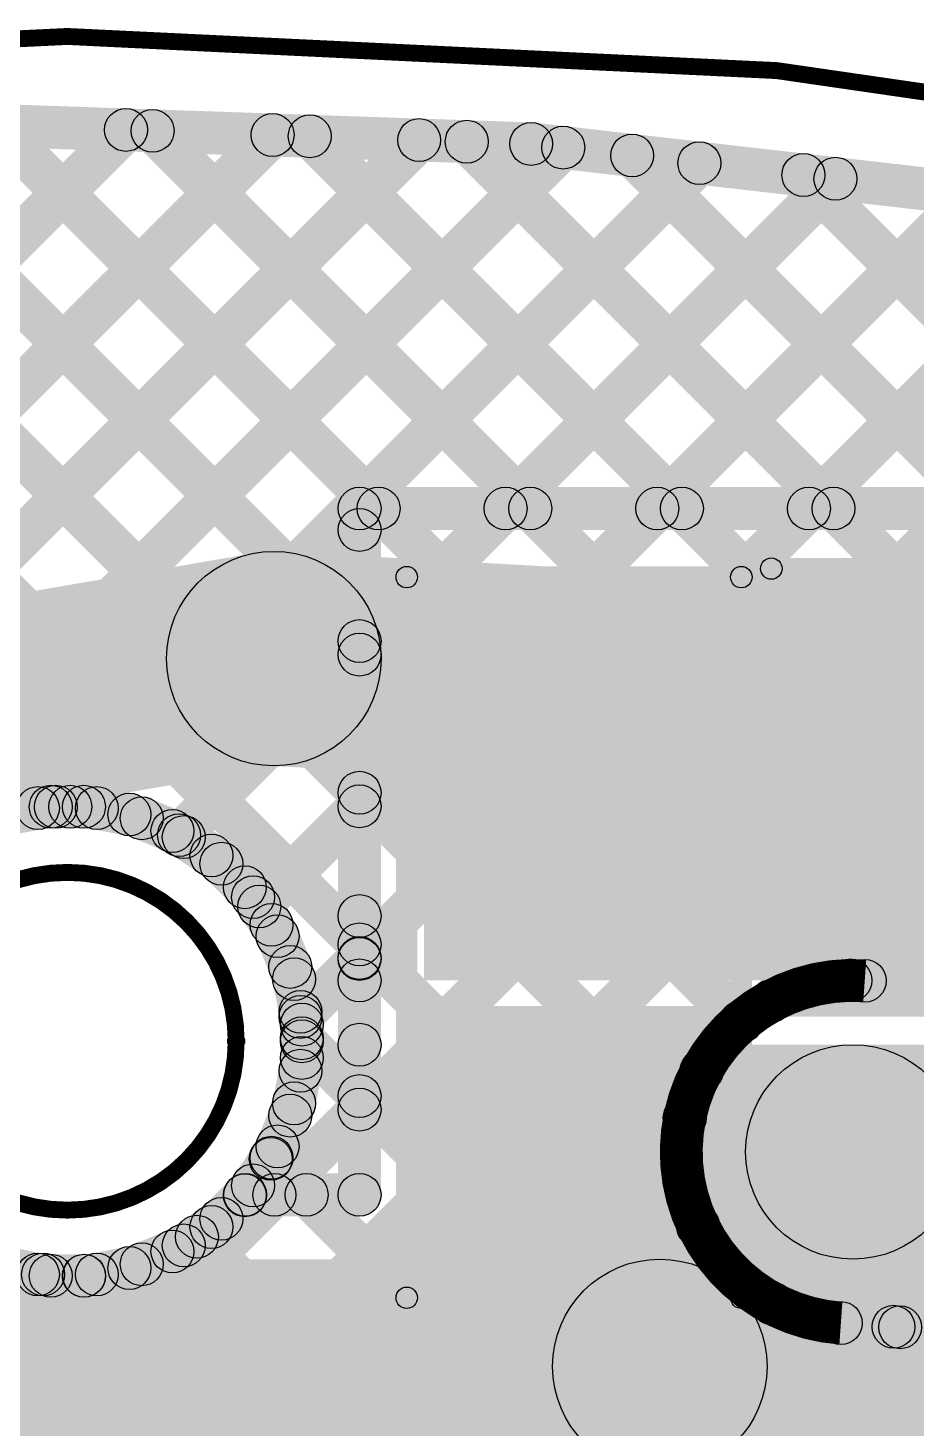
# Model space of a CAD drawing. Header units: millimetres. Extents: x 1.49 to 4.64, y 4.45 to 5.86.
# Drawn here: x 3.0577 to 3.2647, y 5.5306 to 5.857 of the extents above; entities that cross this region are included whole.
import ezdxf

# ---------------------------------------------------------------- set-up
doc = ezdxf.new("R2010")
doc.units = ezdxf.units.MM
doc.header["$MEASUREMENT"] = 0
for name, color, linetype in [('BottomLayer', 5, 'Continuous'), ('Mechanical2', 216, 'Continuous'), ('MultiLayer', 9, 'Continuous'), ('TopLayer', 1, 'Continuous'), ('TopOverlay', 2, 'Continuous'), ('TopPaste', 8, 'Continuous'), ('TopSolder', 216, 'Continuous'), ('ViaHoleLayer', 16, 'Continuous')]:
    doc.layers.add(name, color=color, linetype=linetype)

# ---------------------------------------------------------------- blocks, each defined once
blk = doc.blocks.new('R__1206_3')
at = {"layer": 'TopLayer'}
for points in [[(-0.08, 0.035), (-0.02, 0.035), (-0.02, -0.035), (-0.08, -0.035)], [(0.02, 0.035), (0.08, 0.035), (0.08, -0.035), (0.02, -0.035)]]:
    blk.add_hatch(color=1, dxfattribs=at).paths.add_polyline_path(points)
at = {"layer": 'TopOverlay'}
h = blk.add_hatch(color=2, dxfattribs=at)
edge = h.paths.add_edge_path()
edge.add_arc((-0.084, 0.039), 0.0025, 0, 360)
h = blk.add_hatch(color=2, dxfattribs=at)
edge = h.paths.add_edge_path()
edge.add_arc((-0.084, 0.039), 0.0025, 0, 360)
for points in [[(0.084, 0.0415), (0.084, 0.0365), (-0.084, 0.0365), (-0.084, 0.0415)], [(-0.0815, -0.039), (-0.0865, -0.039), (-0.0865, 0.039), (-0.0815, 0.039)], [(0.0865, -0.039), (0.0815, -0.039), (0.0815, 0.039), (0.0865, 0.039)], [(0.084, -0.0365), (0.084, -0.0415), (-0.084, -0.0415), (-0.084, -0.0365)]]:
    blk.add_hatch(color=2, dxfattribs=at).paths.add_polyline_path(points)
h = blk.add_hatch(color=2, dxfattribs=at)
edge = h.paths.add_edge_path()
edge.add_arc((0.084, 0.039), 0.0025, 0, 360)
h = blk.add_hatch(color=2, dxfattribs=at)
edge = h.paths.add_edge_path()
edge.add_arc((0.084, 0.039), 0.0025, 0, 360)
h = blk.add_hatch(color=2, dxfattribs=at)
edge = h.paths.add_edge_path()
edge.add_arc((-0.084, -0.039), 0.0025, 0, 360)
h = blk.add_hatch(color=2, dxfattribs=at)
edge = h.paths.add_edge_path()
edge.add_arc((-0.084, -0.039), 0.0025, 0, 360)
h = blk.add_hatch(color=2, dxfattribs=at)
edge = h.paths.add_edge_path()
edge.add_arc((0.084, -0.039), 0.0025, 0, 360)
h = blk.add_hatch(color=2, dxfattribs=at)
edge = h.paths.add_edge_path()
edge.add_arc((0.084, -0.039), 0.0025, 0, 360)
at = {"layer": 'TopPaste'}
for points in [[(-0.08, 0.035), (-0.02, 0.035), (-0.02, -0.035), (-0.08, -0.035)], [(0.02, 0.035), (0.08, 0.035), (0.08, -0.035), (0.02, -0.035)]]:
    blk.add_hatch(color=8, dxfattribs=at).paths.add_polyline_path(points)
at = {"layer": 'TopSolder'}
for points in [[(-0.084, 0.039), (-0.016, 0.039), (-0.016, -0.039), (-0.084, -0.039)], [(0.016, 0.039), (0.084, 0.039), (0.084, -0.039), (0.016, -0.039)]]:
    blk.add_hatch(color=216, dxfattribs=at).paths.add_polyline_path(points)
at = {"layer": 'TopOverlay'}
for centre in [(-0.084, 0.039), (-0.084, 0.039), (0.084, 0.039), (0.084, 0.039), (-0.084, -0.039), (-0.084, -0.039), (0.084, -0.039), (0.084, -0.039)]:
    blk.add_circle(centre, 0.0025, dxfattribs=at)
blk = doc.blocks.new('W_____LED_10')
at = {"layer": 'TopLayer'}
for points in [[(-0.06526, 0.04685), (-0.02195, 0.04685), (-0.02195, -0.04685), (-0.06526, -0.04685)], [(-0.00226, 0.04685), (0.08947, 0.04685), (0.08947, -0.04685), (-0.00226, -0.04685)]]:
    blk.add_hatch(color=1, dxfattribs=at).paths.add_polyline_path(points)
at = {"layer": 'TopOverlay'}
h = blk.add_hatch(color=2, dxfattribs=at)
edge = h.paths.add_edge_path()
edge.add_arc((-0.069, 0.051), 0.0025, 0, 360)
h = blk.add_hatch(color=2, dxfattribs=at)
edge = h.paths.add_edge_path()
edge.add_arc((-0.069, 0.051), 0.0025, 0, 360)
for points in [[(-0.069, 0.0485), (-0.069, 0.0535), (0.094, 0.0535), (0.094, 0.0485)], [(0.134, 0.05301), (0.091, 0.05301), (0.091, -0.05299), (0.134, -0.05299)], [(-0.0665, -0.051), (-0.0715, -0.051), (-0.0715, 0.051), (-0.0665, 0.051)], [(-0.069, -0.0535), (-0.069, -0.0485), (0.094, -0.0485), (0.094, -0.0535)]]:
    blk.add_hatch(color=2, dxfattribs=at).paths.add_polyline_path(points)
h = blk.add_hatch(color=2, dxfattribs=at)
edge = h.paths.add_edge_path()
edge.add_arc((0.094, 0.051), 0.0025, 0, 360)
h = blk.add_hatch(color=2, dxfattribs=at)
edge = h.paths.add_edge_path()
edge.add_arc((-0.069, -0.051), 0.0025, 0, 360)
h = blk.add_hatch(color=2, dxfattribs=at)
edge = h.paths.add_edge_path()
edge.add_arc((-0.069, -0.051), 0.0025, 0, 360)
h = blk.add_hatch(color=2, dxfattribs=at)
edge = h.paths.add_edge_path()
edge.add_arc((0.094, -0.051), 0.0025, 0, 360)
at = {"layer": 'TopPaste'}
for points in [[(-0.06526, 0.04685), (-0.02195, 0.04685), (-0.02195, -0.04685), (-0.06526, -0.04685)], [(-0.00226, 0.04685), (0.08947, 0.04685), (0.08947, -0.04685), (-0.00226, -0.04685)]]:
    blk.add_hatch(color=8, dxfattribs=at).paths.add_polyline_path(points)
at = {"layer": 'TopSolder'}
for points in [[(-0.06926, 0.05085), (-0.01795, 0.05085), (-0.01795, -0.05085), (-0.06926, -0.05085)], [(-0.00626, 0.05085), (0.09347, 0.05085), (0.09347, -0.05085), (-0.00626, -0.05085)]]:
    blk.add_hatch(color=216, dxfattribs=at).paths.add_polyline_path(points)
at = {"layer": 'TopOverlay'}
for centre in [(-0.069, 0.051), (-0.069, 0.051), (0.094, 0.051), (-0.069, -0.051), (-0.069, -0.051), (0.094, -0.051)]:
    blk.add_circle(centre, 0.0025, dxfattribs=at)

msp = doc.modelspace()

# ---------------------------------------------------------------- hatches: boundary and pattern name
at = {"layer": 'BottomLayer'}
for points in [[(3.02983, 5.83), (3.03017, 5.84), (3.17517, 5.835), (3.17483, 5.825)], [(2.95504, 5.70068), (2.94797, 5.70775), (3.077, 5.83679), (3.08408, 5.82972)], [(3.01161, 5.8304), (3.01868, 5.83747), (3.22737, 5.62879), (3.2203, 5.62172)], [(3.0466, 5.83077), (3.05367, 5.83784), (3.25298, 5.63853), (3.24591, 5.63146)], [(3.08322, 5.82951), (3.09029, 5.83658), (3.29084, 5.63603), (3.28377, 5.62896)], [(2.94648, 5.62141), (2.93941, 5.62848), (3.14536, 5.83444), (3.15243, 5.82736)], [(2.94561, 5.82569), (2.95269, 5.83276), (3.27739, 5.50805), (3.27032, 5.50098)], [(2.97006, 5.68035), (2.96299, 5.68742), (3.11118, 5.83561), (3.11825, 5.82854)], [(2.9733, 5.61288), (2.96623, 5.61995), (3.17896, 5.83268), (3.18603, 5.82561)], [(2.97861, 5.82805), (2.98568, 5.83512), (3.21433, 5.60647), (3.20726, 5.5994)], [(3.11984, 5.82824), (3.12691, 5.83532), (3.32884, 5.63338), (3.32177, 5.62631)], [(3.15645, 5.82698), (3.16352, 5.83405), (3.36685, 5.63073), (3.35978, 5.62366)], [(3.17443, 5.82503), (3.17557, 5.83497), (3.35057, 5.81497), (3.34943, 5.80503)], [(2.91262, 5.82333), (2.91969, 5.8304), (3.07109, 5.679), (3.06402, 5.67193)], [(3.19502, 5.82377), (3.20209, 5.83084), (3.40486, 5.62808), (3.39779, 5.621)], [(3.06771, 5.67193), (3.06063, 5.679), (3.21069, 5.82905), (3.21776, 5.82198)], [(3.23494, 5.81921), (3.24201, 5.82628), (3.44286, 5.62542), (3.43579, 5.61835)], [(3.09645, 5.66532), (3.08938, 5.67239), (3.24242, 5.82543), (3.24949, 5.81836)], [(3.11516, 5.64867), (3.10809, 5.65574), (3.27414, 5.8218), (3.28122, 5.81473)], [(3.12477, 5.62293), (3.1177, 5.63), (3.30587, 5.81817), (3.31294, 5.8111)], [(3.05757, 5.52037), (3.0505, 5.52744), (3.3376, 5.81455), (3.34467, 5.80748)], [(3.09139, 5.51883), (3.08432, 5.52591), (3.36751, 5.8091), (3.37459, 5.80203)], [(3.23461, 5.62671), (3.22754, 5.63378), (3.39672, 5.80296), (3.40379, 5.79588)], [(2.94422, 5.65536), (2.93578, 5.70464), (3.11078, 5.73464), (3.11922, 5.68536)], [(3.11361, 5.68504), (3.11639, 5.73496), (3.47639, 5.71496), (3.47361, 5.66504)], [(3.05337, 5.66876), (3.05142, 5.67856), (3.05903, 5.68008), (3.06098, 5.67027)], [(3.06299, 5.67047), (3.06299, 5.68047), (3.07074, 5.68047), (3.07074, 5.67047)], [(3.07275, 5.67027), (3.0747, 5.68008), (3.08231, 5.67856), (3.08036, 5.66876)], [(3.08229, 5.66817), (3.08611, 5.67741), (3.09328, 5.67444), (3.08945, 5.6652)], [(3.09123, 5.66425), (3.09679, 5.67256), (3.10324, 5.66826), (3.09768, 5.65994)], [(3.09924, 5.65866), (3.10631, 5.66573), (3.1118, 5.66025), (3.10472, 5.65318)], [(2.94384, 5.65069), (2.95091, 5.65776), (3.08235, 5.52632), (3.07528, 5.51925)], [(3.106, 5.65162), (3.11432, 5.65717), (3.11863, 5.65073), (3.11031, 5.64517)], [(3.11126, 5.64339), (3.1205, 5.64722), (3.12347, 5.64005), (3.11423, 5.63623)], [(3.25244, 5.62992), (3.25313, 5.63989), (3.46811, 5.62489), (3.46741, 5.61492)], [(3.11482, 5.63429), (3.12463, 5.63624), (3.12614, 5.62864), (3.11633, 5.62669)], [(3.12653, 5.6208), (3.11653, 5.6208), (3.11653, 5.62468), (3.12653, 5.62468)], [(3.11799, 5.61796), (3.12506, 5.62503), (3.23699, 5.5131), (3.22992, 5.50603)], [(3.12653, 5.61692), (3.11653, 5.61692), (3.11653, 5.6208), (3.12653, 5.6208)], [(3.12521, 5.5173), (3.11813, 5.52437), (3.21122, 5.61746), (3.21829, 5.61039)], [(3.24826, 5.57006), (3.25174, 5.61994), (3.46674, 5.60494), (3.46326, 5.55506)], [(3.12463, 5.60536), (3.11482, 5.60731), (3.11633, 5.61492), (3.12614, 5.61296)], [(3.1205, 5.59439), (3.11126, 5.59821), (3.11423, 5.60538), (3.12347, 5.60155)], [(3.11432, 5.58443), (3.106, 5.58999), (3.11031, 5.59643), (3.11863, 5.59088)], [(3.11075, 5.58984), (3.11782, 5.59691), (3.19716, 5.51758), (3.19009, 5.51051)], [(3.10631, 5.57587), (3.09924, 5.58294), (3.10472, 5.58843), (3.1118, 5.58135)], [(3.09679, 5.56904), (3.09123, 5.57735), (3.09768, 5.58166), (3.10324, 5.57335)], [(3.15811, 5.51485), (3.15104, 5.52192), (3.21039, 5.58126), (3.21746, 5.57419)], [(3.09353, 5.5717), (3.1006, 5.57878), (3.15738, 5.522), (3.15031, 5.51493)], [(3.08611, 5.5642), (3.08229, 5.57343), (3.08945, 5.5764), (3.09328, 5.56716)], [(3.05142, 5.56304), (3.05337, 5.57285), (3.06098, 5.57134), (3.05903, 5.56153)], [(3.0747, 5.56153), (3.07275, 5.57134), (3.08036, 5.57285), (3.08231, 5.56304)], [(3.02203, 5.52019), (3.01496, 5.52726), (3.05767, 5.56997), (3.06474, 5.5629)], [(3.06299, 5.56114), (3.06299, 5.57114), (3.07074, 5.57114), (3.07074, 5.56114)], [(3.06727, 5.56261), (3.07434, 5.56969), (3.11939, 5.52463), (3.11232, 5.51756)], [(3.18993, 5.51131), (3.18286, 5.51838), (3.22769, 5.56321), (3.23476, 5.55614)], [(3.24687, 5.55011), (3.24756, 5.56008), (3.45297, 5.54575), (3.45227, 5.53578)], [(3.22175, 5.50777), (3.21468, 5.51485), (3.2575, 5.55767), (3.26457, 5.5506)], [(3.25595, 5.55071), (3.26303, 5.55778), (3.31809, 5.50271), (3.31102, 5.49564)]]:
    msp.add_hatch(color=5, dxfattribs=at).paths.add_polyline_path(points)
h = msp.add_hatch(color=5, dxfattribs=at)
edge = h.paths.add_edge_path()
edge.add_arc((3.08054, 5.83326), 0.005, 0, 360)
h = msp.add_hatch(color=5, dxfattribs=at)
edge = h.paths.add_edge_path()
edge.add_arc((3.08675, 5.83304), 0.005, 0, 360)
h = msp.add_hatch(color=5, dxfattribs=at)
edge = h.paths.add_edge_path()
edge.add_arc((3.11472, 5.83208), 0.005, 0, 360)
h = msp.add_hatch(color=5, dxfattribs=at)
edge = h.paths.add_edge_path()
edge.add_arc((3.12337, 5.83178), 0.005, 0, 360)
h = msp.add_hatch(color=5, dxfattribs=at)
edge = h.paths.add_edge_path()
edge.add_arc((3.14889, 5.8309), 0.005, 0, 360)
h = msp.add_hatch(color=5, dxfattribs=at)
edge = h.paths.add_edge_path()
edge.add_arc((3.15999, 5.83052), 0.005, 0, 360)
h = msp.add_hatch(color=5, dxfattribs=at)
edge = h.paths.add_edge_path()
edge.add_arc((3.175, 5.83), 0.005, 0, 360)
h = msp.add_hatch(color=5, dxfattribs=at)
edge = h.paths.add_edge_path()
edge.add_arc((3.175, 5.83), 0.005, 0, 360)
h = msp.add_hatch(color=5, dxfattribs=at)
edge = h.paths.add_edge_path()
edge.add_arc((3.18249, 5.82914), 0.005, 0, 360)
h = msp.add_hatch(color=5, dxfattribs=at)
edge = h.paths.add_edge_path()
edge.add_arc((3.19855, 5.82731), 0.005, 0, 360)
h = msp.add_hatch(color=5, dxfattribs=at)
edge = h.paths.add_edge_path()
edge.add_arc((3.21422, 5.82552), 0.005, 0, 360)
h = msp.add_hatch(color=5, dxfattribs=at)
edge = h.paths.add_edge_path()
edge.add_arc((3.23847, 5.82275), 0.005, 0, 360)
h = msp.add_hatch(color=5, dxfattribs=at)
edge = h.paths.add_edge_path()
edge.add_arc((3.24595, 5.82189), 0.005, 0, 360)
h = msp.add_hatch(color=5, dxfattribs=at)
edge = h.paths.add_edge_path()
edge.add_arc((3.115, 5.71), 0.025, 0, 360)
h = msp.add_hatch(color=5, dxfattribs=at)
edge = h.paths.add_edge_path()
edge.add_arc((3.115, 5.71), 0.025, 0, 360)
h = msp.add_hatch(color=5, dxfattribs=at)
edge = h.paths.add_edge_path()
edge.add_arc((3.06, 5.67517), 0.005, 0, 360)
h = msp.add_hatch(color=5, dxfattribs=at)
edge = h.paths.add_edge_path()
edge.add_arc((3.06299, 5.67547), 0.005, 0, 360)
h = msp.add_hatch(color=5, dxfattribs=at)
edge = h.paths.add_edge_path()
edge.add_arc((3.06417, 5.67547), 0.005, 0, 360)
h = msp.add_hatch(color=5, dxfattribs=at)
edge = h.paths.add_edge_path()
edge.add_arc((3.06755, 5.67547), 0.005, 0, 360)
h = msp.add_hatch(color=5, dxfattribs=at)
edge = h.paths.add_edge_path()
edge.add_arc((3.07074, 5.67547), 0.005, 0, 360)
h = msp.add_hatch(color=5, dxfattribs=at)
edge = h.paths.add_edge_path()
edge.add_arc((3.07373, 5.67517), 0.005, 0, 360)
h = msp.add_hatch(color=5, dxfattribs=at)
edge = h.paths.add_edge_path()
edge.add_arc((3.08133, 5.67366), 0.005, 0, 360)
h = msp.add_hatch(color=5, dxfattribs=at)
edge = h.paths.add_edge_path()
edge.add_arc((3.0842, 5.67279), 0.005, 0, 360)
h = msp.add_hatch(color=5, dxfattribs=at)
edge = h.paths.add_edge_path()
edge.add_arc((3.09137, 5.66982), 0.005, 0, 360)
h = msp.add_hatch(color=5, dxfattribs=at)
edge = h.paths.add_edge_path()
edge.add_arc((3.09292, 5.66886), 0.005, 0, 360)
h = msp.add_hatch(color=5, dxfattribs=at)
edge = h.paths.add_edge_path()
edge.add_arc((3.09401, 5.66841), 0.005, 0, 360)
h = msp.add_hatch(color=5, dxfattribs=at)
edge = h.paths.add_edge_path()
edge.add_arc((3.10046, 5.6641), 0.005, 0, 360)
h = msp.add_hatch(color=5, dxfattribs=at)
edge = h.paths.add_edge_path()
edge.add_arc((3.10278, 5.6622), 0.005, 0, 360)
h = msp.add_hatch(color=5, dxfattribs=at)
edge = h.paths.add_edge_path()
edge.add_arc((3.10826, 5.65671), 0.005, 0, 360)
h = msp.add_hatch(color=5, dxfattribs=at)
edge = h.paths.add_edge_path()
edge.add_arc((3.11016, 5.6544), 0.005, 0, 360)
h = msp.add_hatch(color=5, dxfattribs=at)
edge = h.paths.add_edge_path()
edge.add_arc((3.11162, 5.65221), 0.005, 0, 360)
h = msp.add_hatch(color=5, dxfattribs=at)
edge = h.paths.add_edge_path()
edge.add_arc((3.11447, 5.64795), 0.005, 0, 360)
h = msp.add_hatch(color=5, dxfattribs=at)
edge = h.paths.add_edge_path()
edge.add_arc((3.11588, 5.6453), 0.005, 0, 360)
h = msp.add_hatch(color=5, dxfattribs=at)
edge = h.paths.add_edge_path()
edge.add_arc((3.11885, 5.63814), 0.005, 0, 360)
h = msp.add_hatch(color=5, dxfattribs=at)
edge = h.paths.add_edge_path()
edge.add_arc((3.11972, 5.63527), 0.005, 0, 360)
h = msp.add_hatch(color=5, dxfattribs=at)
edge = h.paths.add_edge_path()
edge.add_arc((3.24945, 5.635), 0.005, 0, 360)
h = msp.add_hatch(color=5, dxfattribs=at)
edge = h.paths.add_edge_path()
edge.add_arc((3.25278, 5.6349), 0.005, 0, 360)
h = msp.add_hatch(color=5, dxfattribs=at)
edge = h.paths.add_edge_path()
edge.add_arc((3.25278, 5.6349), 0.005, 0, 360)
h = msp.add_hatch(color=5, dxfattribs=at)
edge = h.paths.add_edge_path()
edge.add_arc((3.23108, 5.63024), 0.005, 0, 360)
h = msp.add_hatch(color=5, dxfattribs=at)
edge = h.paths.add_edge_path()
edge.add_arc((3.12123, 5.62766), 0.005, 0, 360)
h = msp.add_hatch(color=5, dxfattribs=at)
edge = h.paths.add_edge_path()
edge.add_arc((3.12123, 5.62646), 0.005, 0, 360)
h = msp.add_hatch(color=5, dxfattribs=at)
edge = h.paths.add_edge_path()
edge.add_arc((3.22383, 5.62525), 0.005, 0, 360)
h = msp.add_hatch(color=5, dxfattribs=at)
edge = h.paths.add_edge_path()
edge.add_arc((3.12153, 5.62468), 0.005, 0, 360)
h = msp.add_hatch(color=5, dxfattribs=at)
edge = h.paths.add_edge_path()
edge.add_arc((3.12153, 5.62149), 0.005, 0, 360)
h = msp.add_hatch(color=5, dxfattribs=at)
edge = h.paths.add_edge_path()
edge.add_arc((3.12153, 5.6208), 0.005, 0, 360)
h = msp.add_hatch(color=5, dxfattribs=at)
edge = h.paths.add_edge_path()
edge.add_arc((3.12153, 5.6208), 0.005, 0, 360)
h = msp.add_hatch(color=5, dxfattribs=at)
edge = h.paths.add_edge_path()
edge.add_arc((3.12153, 5.61692), 0.005, 0, 360)
h = msp.add_hatch(color=5, dxfattribs=at)
edge = h.paths.add_edge_path()
edge.add_arc((3.12123, 5.61394), 0.005, 0, 360)
h = msp.add_hatch(color=5, dxfattribs=at)
edge = h.paths.add_edge_path()
edge.add_arc((3.21476, 5.61392), 0.005, 0, 360)
h = msp.add_hatch(color=5, dxfattribs=at)
edge = h.paths.add_edge_path()
edge.add_arc((3.25, 5.595), 0.025, 0, 360)
h = msp.add_hatch(color=5, dxfattribs=at)
edge = h.paths.add_edge_path()
edge.add_arc((3.11972, 5.60633), 0.005, 0, 360)
h = msp.add_hatch(color=5, dxfattribs=at)
edge = h.paths.add_edge_path()
edge.add_arc((3.11885, 5.60347), 0.005, 0, 360)
h = msp.add_hatch(color=5, dxfattribs=at)
edge = h.paths.add_edge_path()
edge.add_arc((3.2108, 5.60294), 0.005, 0, 360)
h = msp.add_hatch(color=5, dxfattribs=at)
edge = h.paths.add_edge_path()
edge.add_arc((3.25, 5.595), 0.01181, 0, 360)
h = msp.add_hatch(color=5, dxfattribs=at)
edge = h.paths.add_edge_path()
edge.add_arc((3.11588, 5.5963), 0.005, 0, 360)
h = msp.add_hatch(color=5, dxfattribs=at)
edge = h.paths.add_edge_path()
edge.add_arc((3.11429, 5.59338), 0.005, 0, 360)
h = msp.add_hatch(color=5, dxfattribs=at)
edge = h.paths.add_edge_path()
edge.add_arc((3.11447, 5.59366), 0.005, 0, 360)
h = msp.add_hatch(color=5, dxfattribs=at)
edge = h.paths.add_edge_path()
edge.add_arc((3.11016, 5.58721), 0.005, 0, 360)
h = msp.add_hatch(color=5, dxfattribs=at)
edge = h.paths.add_edge_path()
edge.add_arc((3.10826, 5.58489), 0.005, 0, 360)
h = msp.add_hatch(color=5, dxfattribs=at)
edge = h.paths.add_edge_path()
edge.add_arc((3.10278, 5.57941), 0.005, 0, 360)
h = msp.add_hatch(color=5, dxfattribs=at)
edge = h.paths.add_edge_path()
edge.add_arc((3.10046, 5.5775), 0.005, 0, 360)
h = msp.add_hatch(color=5, dxfattribs=at)
edge = h.paths.add_edge_path()
edge.add_arc((3.21392, 5.57773), 0.005, 0, 360)
h = msp.add_hatch(color=5, dxfattribs=at)
edge = h.paths.add_edge_path()
edge.add_arc((3.09401, 5.5732), 0.005, 0, 360)
h = msp.add_hatch(color=5, dxfattribs=at)
edge = h.paths.add_edge_path()
edge.add_arc((3.09707, 5.57524), 0.005, 0, 360)
h = msp.add_hatch(color=5, dxfattribs=at)
edge = h.paths.add_edge_path()
edge.add_arc((3.09137, 5.57178), 0.005, 0, 360)
h = msp.add_hatch(color=5, dxfattribs=at)
edge = h.paths.add_edge_path()
edge.add_arc((3.06, 5.56643), 0.005, 0, 360)
h = msp.add_hatch(color=5, dxfattribs=at)
edge = h.paths.add_edge_path()
edge.add_arc((3.0612, 5.56643), 0.005, 0, 360)
h = msp.add_hatch(color=5, dxfattribs=at)
edge = h.paths.add_edge_path()
edge.add_arc((3.07373, 5.56643), 0.005, 0, 360)
h = msp.add_hatch(color=5, dxfattribs=at)
edge = h.paths.add_edge_path()
edge.add_arc((3.08133, 5.56794), 0.005, 0, 360)
h = msp.add_hatch(color=5, dxfattribs=at)
edge = h.paths.add_edge_path()
edge.add_arc((3.0842, 5.56881), 0.005, 0, 360)
h = msp.add_hatch(color=5, dxfattribs=at)
edge = h.paths.add_edge_path()
edge.add_arc((3.06299, 5.56614), 0.005, 0, 360)
h = msp.add_hatch(color=5, dxfattribs=at)
edge = h.paths.add_edge_path()
edge.add_arc((3.07074, 5.56614), 0.005, 0, 360)
h = msp.add_hatch(color=5, dxfattribs=at)
edge = h.paths.add_edge_path()
edge.add_arc((3.0708, 5.56615), 0.005, 0, 360)
h = msp.add_hatch(color=5, dxfattribs=at)
edge = h.paths.add_edge_path()
edge.add_arc((3.23123, 5.55968), 0.005, 0, 360)
h = msp.add_hatch(color=5, dxfattribs=at)
edge = h.paths.add_edge_path()
edge.add_arc((3.24722, 5.5551), 0.005, 0, 360)
h = msp.add_hatch(color=5, dxfattribs=at)
edge = h.paths.add_edge_path()
edge.add_arc((3.24722, 5.5551), 0.005, 0, 360)
h = msp.add_hatch(color=5, dxfattribs=at)
edge = h.paths.add_edge_path()
edge.add_arc((3.25949, 5.55424), 0.005, 0, 360)
h = msp.add_hatch(color=5, dxfattribs=at)
edge = h.paths.add_edge_path()
edge.add_arc((3.26104, 5.55413), 0.005, 0, 360)
at = {"layer": 'Mechanical2'}
h = msp.add_hatch(color=216, dxfattribs=at)
edge = h.paths.add_edge_path()
edge.add_arc((3.10623, 5.6208), 0.00197, 0, 360)
at = {"layer": 'TopLayer'}
for points in [[(3.02983, 5.83), (3.03017, 5.84), (3.17517, 5.835), (3.17483, 5.825)], [(2.95504, 5.70068), (2.94797, 5.70775), (3.077, 5.83679), (3.08408, 5.82972)], [(3.01161, 5.8304), (3.01868, 5.83747), (3.13854, 5.71762), (3.13146, 5.71055)], [(3.0466, 5.83077), (3.05367, 5.83784), (3.14298, 5.74854), (3.13591, 5.74146)], [(3.08322, 5.82951), (3.09029, 5.83658), (3.17833, 5.74854), (3.17126, 5.74146)], [(2.94648, 5.62141), (2.93941, 5.62848), (3.14536, 5.83444), (3.15243, 5.82736)], [(2.94561, 5.82569), (2.95269, 5.83276), (3.13854, 5.64691), (3.13146, 5.63984)], [(2.97006, 5.68035), (2.96299, 5.68742), (3.11118, 5.83561), (3.11825, 5.82854)], [(2.9733, 5.61288), (2.96623, 5.61995), (3.17896, 5.83268), (3.18603, 5.82561)], [(2.97861, 5.82805), (2.98568, 5.83512), (3.13854, 5.68227), (3.13146, 5.67519)], [(3.11984, 5.82824), (3.12691, 5.83532), (3.21369, 5.74854), (3.20662, 5.74146)], [(3.15645, 5.82698), (3.16352, 5.83405), (3.24904, 5.74854), (3.24197, 5.74146)], [(3.17443, 5.82503), (3.17557, 5.83497), (3.35057, 5.81497), (3.34943, 5.80503)], [(2.91262, 5.82333), (2.91969, 5.8304), (3.07109, 5.679), (3.06402, 5.67193)], [(3.19502, 5.82377), (3.20209, 5.83084), (3.2844, 5.74854), (3.27733, 5.74146)], [(3.06771, 5.67193), (3.06063, 5.679), (3.21069, 5.82905), (3.21776, 5.82198)], [(3.23494, 5.81921), (3.24201, 5.82628), (3.31975, 5.74854), (3.31268, 5.74146)], [(3.1726, 5.74146), (3.16552, 5.74854), (3.24242, 5.82543), (3.24949, 5.81836)], [(3.20795, 5.74146), (3.20088, 5.74854), (3.27414, 5.8218), (3.28122, 5.81473)], [(3.24331, 5.74146), (3.23623, 5.74854), (3.30587, 5.81817), (3.31294, 5.8111)], [(3.135, 5.74), (3.135, 5.75), (3.28, 5.75), (3.28, 5.74)], [(3.14, 5.74), (3.13, 5.74), (3.13, 5.745), (3.14, 5.745)], [(3.14, 5.65), (3.13, 5.65), (3.13, 5.74), (3.14, 5.74)], [(3.14, 5.65), (3.13, 5.65), (3.13, 5.74), (3.14, 5.74)], [(3.15, 5.635), (3.28, 5.635), (3.28, 5.73), (3.15, 5.73)], [(3.09645, 5.66532), (3.08938, 5.67239), (3.13146, 5.71448), (3.13854, 5.7074)], [(3.05337, 5.66876), (3.05142, 5.67856), (3.05903, 5.68008), (3.06098, 5.67027)], [(3.06299, 5.67047), (3.06299, 5.68047), (3.07074, 5.68047), (3.07074, 5.67047)], [(3.07275, 5.67027), (3.0747, 5.68008), (3.08231, 5.67856), (3.08036, 5.66876)], [(3.11516, 5.64867), (3.10809, 5.65574), (3.13146, 5.67912), (3.13854, 5.67205)], [(3.08229, 5.66817), (3.08611, 5.67741), (3.09328, 5.67444), (3.08945, 5.6652)], [(3.09123, 5.66425), (3.09679, 5.67256), (3.10324, 5.66826), (3.09768, 5.65994)], [(3.09924, 5.65866), (3.10631, 5.66573), (3.1118, 5.66025), (3.10472, 5.65318)], [(3.106, 5.65162), (3.11432, 5.65717), (3.11863, 5.65073), (3.11031, 5.64517)], [(3.14, 5.64), (3.13, 5.64), (3.13, 5.65), (3.14, 5.65)], [(3.11126, 5.64339), (3.1205, 5.64722), (3.12347, 5.64005), (3.11423, 5.63623)], [(3.12477, 5.62293), (3.1177, 5.63), (3.13146, 5.64377), (3.13854, 5.63669)], [(3.14, 5.635), (3.13, 5.635), (3.13, 5.64), (3.14, 5.64)], [(3.14, 5.635), (3.13, 5.635), (3.13, 5.64), (3.14, 5.64)], [(3.11482, 5.63429), (3.12463, 5.63624), (3.12614, 5.62864), (3.11633, 5.62669)], [(3.14, 5.62), (3.13, 5.62), (3.13, 5.635), (3.14, 5.635)], [(3.14, 5.62), (3.13, 5.62), (3.13, 5.635), (3.14, 5.635)], [(3.14, 5.62), (3.13, 5.62), (3.13, 5.635), (3.14, 5.635)], [(3.12653, 5.6208), (3.11653, 5.6208), (3.11653, 5.62468), (3.12653, 5.62468)], [(3.11799, 5.61796), (3.12506, 5.62503), (3.13854, 5.61156), (3.13146, 5.60448)], [(3.12653, 5.61692), (3.11653, 5.61692), (3.11653, 5.6208), (3.12653, 5.6208)], [(3.14, 5.585), (3.13, 5.585), (3.13, 5.62), (3.14, 5.62)], [(3.14, 5.585), (3.13, 5.585), (3.13, 5.62), (3.14, 5.62)], [(3.15, 5.52), (3.275, 5.52), (3.275, 5.62), (3.15, 5.62)], [(3.12463, 5.60536), (3.11482, 5.60731), (3.11633, 5.61492), (3.12614, 5.61296)], [(3.11866, 5.58146), (3.11159, 5.58854), (3.13146, 5.60841), (3.13854, 5.60134)], [(3.1205, 5.59439), (3.11126, 5.59821), (3.11423, 5.60538), (3.12347, 5.60155)], [(3.11432, 5.58443), (3.106, 5.58999), (3.11031, 5.59643), (3.11863, 5.59088)], [(3.11075, 5.58984), (3.11782, 5.59691), (3.1262, 5.58854), (3.11913, 5.58146)], [(3.10833, 5.58), (3.10833, 5.59), (3.135, 5.59), (3.135, 5.58)], [(2.985, 5.52), (2.985, 5.57), (3.205, 5.57), (3.205, 5.52)]]:
    msp.add_hatch(color=1, dxfattribs=at).paths.add_polyline_path(points)
h = msp.add_hatch(color=1, dxfattribs=at)
edge = h.paths.add_edge_path()
edge.add_arc((3.08054, 5.83326), 0.005, 0, 360)
h = msp.add_hatch(color=1, dxfattribs=at)
edge = h.paths.add_edge_path()
edge.add_arc((3.08675, 5.83304), 0.005, 0, 360)
h = msp.add_hatch(color=1, dxfattribs=at)
edge = h.paths.add_edge_path()
edge.add_arc((3.11472, 5.83208), 0.005, 0, 360)
h = msp.add_hatch(color=1, dxfattribs=at)
edge = h.paths.add_edge_path()
edge.add_arc((3.12337, 5.83178), 0.005, 0, 360)
h = msp.add_hatch(color=1, dxfattribs=at)
edge = h.paths.add_edge_path()
edge.add_arc((3.14889, 5.8309), 0.005, 0, 360)
h = msp.add_hatch(color=1, dxfattribs=at)
edge = h.paths.add_edge_path()
edge.add_arc((3.15999, 5.83052), 0.005, 0, 360)
h = msp.add_hatch(color=1, dxfattribs=at)
edge = h.paths.add_edge_path()
edge.add_arc((3.175, 5.83), 0.005, 0, 360)
h = msp.add_hatch(color=1, dxfattribs=at)
edge = h.paths.add_edge_path()
edge.add_arc((3.175, 5.83), 0.005, 0, 360)
h = msp.add_hatch(color=1, dxfattribs=at)
edge = h.paths.add_edge_path()
edge.add_arc((3.18249, 5.82914), 0.005, 0, 360)
h = msp.add_hatch(color=1, dxfattribs=at)
edge = h.paths.add_edge_path()
edge.add_arc((3.19855, 5.82731), 0.005, 0, 360)
h = msp.add_hatch(color=1, dxfattribs=at)
edge = h.paths.add_edge_path()
edge.add_arc((3.21422, 5.82552), 0.005, 0, 360)
h = msp.add_hatch(color=1, dxfattribs=at)
edge = h.paths.add_edge_path()
edge.add_arc((3.23847, 5.82275), 0.005, 0, 360)
h = msp.add_hatch(color=1, dxfattribs=at)
edge = h.paths.add_edge_path()
edge.add_arc((3.24595, 5.82189), 0.005, 0, 360)
h = msp.add_hatch(color=1, dxfattribs=at)
edge = h.paths.add_edge_path()
edge.add_arc((3.135, 5.745), 0.005, 0, 360)
h = msp.add_hatch(color=1, dxfattribs=at)
edge = h.paths.add_edge_path()
edge.add_arc((3.135, 5.745), 0.005, 0, 360)
h = msp.add_hatch(color=1, dxfattribs=at)
edge = h.paths.add_edge_path()
edge.add_arc((3.13944, 5.745), 0.005, 0, 360)
h = msp.add_hatch(color=1, dxfattribs=at)
edge = h.paths.add_edge_path()
edge.add_arc((3.16906, 5.745), 0.005, 0, 360)
h = msp.add_hatch(color=1, dxfattribs=at)
edge = h.paths.add_edge_path()
edge.add_arc((3.1748, 5.745), 0.005, 0, 360)
h = msp.add_hatch(color=1, dxfattribs=at)
edge = h.paths.add_edge_path()
edge.add_arc((3.20442, 5.745), 0.005, 0, 360)
h = msp.add_hatch(color=1, dxfattribs=at)
edge = h.paths.add_edge_path()
edge.add_arc((3.21015, 5.745), 0.005, 0, 360)
h = msp.add_hatch(color=1, dxfattribs=at)
edge = h.paths.add_edge_path()
edge.add_arc((3.23977, 5.745), 0.005, 0, 360)
h = msp.add_hatch(color=1, dxfattribs=at)
edge = h.paths.add_edge_path()
edge.add_arc((3.24551, 5.745), 0.005, 0, 360)
h = msp.add_hatch(color=1, dxfattribs=at)
edge = h.paths.add_edge_path()
edge.add_arc((3.135, 5.74), 0.005, 0, 360)
h = msp.add_hatch(color=1, dxfattribs=at)
edge = h.paths.add_edge_path()
edge.add_arc((3.135, 5.74), 0.005, 0, 360)
h = msp.add_hatch(color=1, dxfattribs=at)
edge = h.paths.add_edge_path()
edge.add_arc((3.135, 5.74), 0.005, 0, 360)
h = msp.add_hatch(color=1, dxfattribs=at)
edge = h.paths.add_edge_path()
edge.add_arc((3.135, 5.71409), 0.005, 0, 360)
h = msp.add_hatch(color=1, dxfattribs=at)
edge = h.paths.add_edge_path()
edge.add_arc((3.135, 5.71094), 0.005, 0, 360)
h = msp.add_hatch(color=1, dxfattribs=at)
edge = h.paths.add_edge_path()
edge.add_arc((3.135, 5.67873), 0.005, 0, 360)
h = msp.add_hatch(color=1, dxfattribs=at)
edge = h.paths.add_edge_path()
edge.add_arc((3.06, 5.67517), 0.005, 0, 360)
h = msp.add_hatch(color=1, dxfattribs=at)
edge = h.paths.add_edge_path()
edge.add_arc((3.06299, 5.67547), 0.005, 0, 360)
h = msp.add_hatch(color=1, dxfattribs=at)
edge = h.paths.add_edge_path()
edge.add_arc((3.06417, 5.67547), 0.005, 0, 360)
h = msp.add_hatch(color=1, dxfattribs=at)
edge = h.paths.add_edge_path()
edge.add_arc((3.06755, 5.67547), 0.005, 0, 360)
h = msp.add_hatch(color=1, dxfattribs=at)
edge = h.paths.add_edge_path()
edge.add_arc((3.07074, 5.67547), 0.005, 0, 360)
h = msp.add_hatch(color=1, dxfattribs=at)
edge = h.paths.add_edge_path()
edge.add_arc((3.07373, 5.67517), 0.005, 0, 360)
h = msp.add_hatch(color=1, dxfattribs=at)
edge = h.paths.add_edge_path()
edge.add_arc((3.135, 5.67558), 0.005, 0, 360)
h = msp.add_hatch(color=1, dxfattribs=at)
edge = h.paths.add_edge_path()
edge.add_arc((3.08133, 5.67366), 0.005, 0, 360)
h = msp.add_hatch(color=1, dxfattribs=at)
edge = h.paths.add_edge_path()
edge.add_arc((3.0842, 5.67279), 0.005, 0, 360)
h = msp.add_hatch(color=1, dxfattribs=at)
edge = h.paths.add_edge_path()
edge.add_arc((3.09137, 5.66982), 0.005, 0, 360)
h = msp.add_hatch(color=1, dxfattribs=at)
edge = h.paths.add_edge_path()
edge.add_arc((3.09292, 5.66886), 0.005, 0, 360)
h = msp.add_hatch(color=1, dxfattribs=at)
edge = h.paths.add_edge_path()
edge.add_arc((3.09401, 5.66841), 0.005, 0, 360)
h = msp.add_hatch(color=1, dxfattribs=at)
edge = h.paths.add_edge_path()
edge.add_arc((3.10046, 5.6641), 0.005, 0, 360)
h = msp.add_hatch(color=1, dxfattribs=at)
edge = h.paths.add_edge_path()
edge.add_arc((3.10278, 5.6622), 0.005, 0, 360)
h = msp.add_hatch(color=1, dxfattribs=at)
edge = h.paths.add_edge_path()
edge.add_arc((3.10826, 5.65671), 0.005, 0, 360)
h = msp.add_hatch(color=1, dxfattribs=at)
edge = h.paths.add_edge_path()
edge.add_arc((3.11016, 5.6544), 0.005, 0, 360)
h = msp.add_hatch(color=1, dxfattribs=at)
edge = h.paths.add_edge_path()
edge.add_arc((3.11162, 5.65221), 0.005, 0, 360)
h = msp.add_hatch(color=1, dxfattribs=at)
edge = h.paths.add_edge_path()
edge.add_arc((3.11447, 5.64795), 0.005, 0, 360)
h = msp.add_hatch(color=1, dxfattribs=at)
edge = h.paths.add_edge_path()
edge.add_arc((3.135, 5.65), 0.005, 0, 360)
h = msp.add_hatch(color=1, dxfattribs=at)
edge = h.paths.add_edge_path()
edge.add_arc((3.135, 5.65), 0.005, 0, 360)
h = msp.add_hatch(color=1, dxfattribs=at)
edge = h.paths.add_edge_path()
edge.add_arc((3.135, 5.65), 0.005, 0, 360)
h = msp.add_hatch(color=1, dxfattribs=at)
edge = h.paths.add_edge_path()
edge.add_arc((3.11588, 5.6453), 0.005, 0, 360)
h = msp.add_hatch(color=1, dxfattribs=at)
edge = h.paths.add_edge_path()
edge.add_arc((3.135, 5.64338), 0.005, 0, 360)
h = msp.add_hatch(color=1, dxfattribs=at)
edge = h.paths.add_edge_path()
edge.add_arc((3.11885, 5.63814), 0.005, 0, 360)
h = msp.add_hatch(color=1, dxfattribs=at)
edge = h.paths.add_edge_path()
edge.add_arc((3.135, 5.64023), 0.005, 0, 360)
h = msp.add_hatch(color=1, dxfattribs=at)
edge = h.paths.add_edge_path()
edge.add_arc((3.135, 5.64), 0.005, 0, 360)
h = msp.add_hatch(color=1, dxfattribs=at)
edge = h.paths.add_edge_path()
edge.add_arc((3.135, 5.64), 0.005, 0, 360)
h = msp.add_hatch(color=1, dxfattribs=at)
edge = h.paths.add_edge_path()
edge.add_arc((3.135, 5.64), 0.005, 0, 360)
h = msp.add_hatch(color=1, dxfattribs=at)
edge = h.paths.add_edge_path()
edge.add_arc((3.11972, 5.63527), 0.005, 0, 360)
h = msp.add_hatch(color=1, dxfattribs=at)
edge = h.paths.add_edge_path()
edge.add_arc((3.135, 5.635), 0.005, 0, 360)
h = msp.add_hatch(color=1, dxfattribs=at)
edge = h.paths.add_edge_path()
edge.add_arc((3.135, 5.635), 0.005, 0, 360)
h = msp.add_hatch(color=1, dxfattribs=at)
edge = h.paths.add_edge_path()
edge.add_arc((3.135, 5.635), 0.005, 0, 360)
h = msp.add_hatch(color=1, dxfattribs=at)
edge = h.paths.add_edge_path()
edge.add_arc((3.135, 5.635), 0.005, 0, 360)
h = msp.add_hatch(color=1, dxfattribs=at)
edge = h.paths.add_edge_path()
edge.add_arc((3.135, 5.635), 0.005, 0, 360)
h = msp.add_hatch(color=1, dxfattribs=at)
edge = h.paths.add_edge_path()
edge.add_arc((3.12123, 5.62766), 0.005, 0, 360)
h = msp.add_hatch(color=1, dxfattribs=at)
edge = h.paths.add_edge_path()
edge.add_arc((3.12123, 5.62646), 0.005, 0, 360)
h = msp.add_hatch(color=1, dxfattribs=at)
edge = h.paths.add_edge_path()
edge.add_arc((3.12153, 5.62468), 0.005, 0, 360)
h = msp.add_hatch(color=1, dxfattribs=at)
edge = h.paths.add_edge_path()
edge.add_arc((3.12153, 5.62149), 0.005, 0, 360)
h = msp.add_hatch(color=1, dxfattribs=at)
edge = h.paths.add_edge_path()
edge.add_arc((3.12153, 5.6208), 0.005, 0, 360)
h = msp.add_hatch(color=1, dxfattribs=at)
edge = h.paths.add_edge_path()
edge.add_arc((3.12153, 5.6208), 0.005, 0, 360)
h = msp.add_hatch(color=1, dxfattribs=at)
edge = h.paths.add_edge_path()
edge.add_arc((3.135, 5.62), 0.005, 0, 360)
h = msp.add_hatch(color=1, dxfattribs=at)
edge = h.paths.add_edge_path()
edge.add_arc((3.135, 5.62), 0.005, 0, 360)
h = msp.add_hatch(color=1, dxfattribs=at)
edge = h.paths.add_edge_path()
edge.add_arc((3.135, 5.62), 0.005, 0, 360)
h = msp.add_hatch(color=1, dxfattribs=at)
edge = h.paths.add_edge_path()
edge.add_arc((3.135, 5.62), 0.005, 0, 360)
h = msp.add_hatch(color=1, dxfattribs=at)
edge = h.paths.add_edge_path()
edge.add_arc((3.135, 5.62), 0.005, 0, 360)
h = msp.add_hatch(color=1, dxfattribs=at)
edge = h.paths.add_edge_path()
edge.add_arc((3.12153, 5.61692), 0.005, 0, 360)
h = msp.add_hatch(color=1, dxfattribs=at)
edge = h.paths.add_edge_path()
edge.add_arc((3.12123, 5.61394), 0.005, 0, 360)
h = msp.add_hatch(color=1, dxfattribs=at)
edge = h.paths.add_edge_path()
edge.add_arc((3.11972, 5.60633), 0.005, 0, 360)
h = msp.add_hatch(color=1, dxfattribs=at)
edge = h.paths.add_edge_path()
edge.add_arc((3.135, 5.60802), 0.005, 0, 360)
h = msp.add_hatch(color=1, dxfattribs=at)
edge = h.paths.add_edge_path()
edge.add_arc((3.11885, 5.60347), 0.005, 0, 360)
h = msp.add_hatch(color=1, dxfattribs=at)
edge = h.paths.add_edge_path()
edge.add_arc((3.135, 5.60487), 0.005, 0, 360)
h = msp.add_hatch(color=1, dxfattribs=at)
edge = h.paths.add_edge_path()
edge.add_arc((3.25, 5.595), 0.01181, 0, 360)
h = msp.add_hatch(color=1, dxfattribs=at)
edge = h.paths.add_edge_path()
edge.add_arc((3.11588, 5.5963), 0.005, 0, 360)
h = msp.add_hatch(color=1, dxfattribs=at)
edge = h.paths.add_edge_path()
edge.add_arc((3.11429, 5.59338), 0.005, 0, 360)
h = msp.add_hatch(color=1, dxfattribs=at)
edge = h.paths.add_edge_path()
edge.add_arc((3.11447, 5.59366), 0.005, 0, 360)
h = msp.add_hatch(color=1, dxfattribs=at)
edge = h.paths.add_edge_path()
edge.add_arc((3.11016, 5.58721), 0.005, 0, 360)
h = msp.add_hatch(color=1, dxfattribs=at)
edge = h.paths.add_edge_path()
edge.add_arc((3.10833, 5.585), 0.005, 0, 360)
h = msp.add_hatch(color=1, dxfattribs=at)
edge = h.paths.add_edge_path()
edge.add_arc((3.11513, 5.585), 0.005, 0, 360)
h = msp.add_hatch(color=1, dxfattribs=at)
edge = h.paths.add_edge_path()
edge.add_arc((3.12266, 5.585), 0.005, 0, 360)
h = msp.add_hatch(color=1, dxfattribs=at)
edge = h.paths.add_edge_path()
edge.add_arc((3.135, 5.585), 0.005, 0, 360)
h = msp.add_hatch(color=1, dxfattribs=at)
edge = h.paths.add_edge_path()
edge.add_arc((3.135, 5.585), 0.005, 0, 360)
h = msp.add_hatch(color=1, dxfattribs=at)
edge = h.paths.add_edge_path()
edge.add_arc((3.135, 5.585), 0.005, 0, 360)
h = msp.add_hatch(color=1, dxfattribs=at)
edge = h.paths.add_edge_path()
edge.add_arc((3.205, 5.545), 0.025, 0, 360)
at = {"layer": 'ViaHoleLayer'}
h = msp.add_hatch(color=16, dxfattribs=at)
edge = h.paths.add_edge_path()
edge.add_arc((3.25, 5.595), 0.00591, 0, 360)

# ---------------------------------------------------------------- linework, layer by layer
at = {"layer": 'BottomLayer', "const_width": 0.01}
msp.add_lwpolyline([(3.24722, 5.5551, -1), (3.25278, 5.6349)], format="xyb", dxfattribs=at)
at = {"layer": 'BottomLayer'}
for centre, radius in [((3.08054, 5.83326), 0.005), ((3.08675, 5.83304), 0.005), ((3.11472, 5.83208), 0.005), ((3.12337, 5.83178), 0.005), ((3.14889, 5.8309), 0.005), ((3.15999, 5.83052), 0.005), ((3.175, 5.83), 0.005), ((3.175, 5.83), 0.005), ((3.18249, 5.82914), 0.005), ((3.19855, 5.82731), 0.005), ((3.21422, 5.82552), 0.005), ((3.23847, 5.82275), 0.005), ((3.24595, 5.82189), 0.005), ((3.115, 5.71), 0.025), ((3.115, 5.71), 0.025), ((3.06, 5.67517), 0.005), ((3.06299, 5.67547), 0.005), ((3.06417, 5.67547), 0.005), ((3.06755, 5.67547), 0.005), ((3.07074, 5.67547), 0.005), ((3.07373, 5.67517), 0.005), ((3.08133, 5.67366), 0.005), ((3.0842, 5.67279), 0.005), ((3.09137, 5.66982), 0.005), ((3.09292, 5.66886), 0.005), ((3.09401, 5.66841), 0.005), ((3.10046, 5.6641), 0.005), ((3.10278, 5.6622), 0.005), ((3.10826, 5.65671), 0.005), ((3.11016, 5.6544), 0.005), ((3.11162, 5.65221), 0.005), ((3.11447, 5.64795), 0.005), ((3.11588, 5.6453), 0.005), ((3.11885, 5.63814), 0.005), ((3.11972, 5.63527), 0.005), ((3.24945, 5.635), 0.005), ((3.25278, 5.6349), 0.005), ((3.25278, 5.6349), 0.005), ((3.23108, 5.63024), 0.005), ((3.12123, 5.62766), 0.005), ((3.12123, 5.62646), 0.005), ((3.22383, 5.62525), 0.005), ((3.12153, 5.62468), 0.005), ((3.12153, 5.62149), 0.005), ((3.12153, 5.6208), 0.005), ((3.12153, 5.6208), 0.005), ((3.12153, 5.61692), 0.005), ((3.12123, 5.61394), 0.005), ((3.21476, 5.61392), 0.005), ((3.25, 5.595), 0.025), ((3.11972, 5.60633), 0.005), ((3.11885, 5.60347), 0.005), ((3.2108, 5.60294), 0.005), ((3.11588, 5.5963), 0.005), ((3.11429, 5.59338), 0.005), ((3.11447, 5.59366), 0.005), ((3.11016, 5.58721), 0.005), ((3.10826, 5.58489), 0.005), ((3.10278, 5.57941), 0.005), ((3.10046, 5.5775), 0.005), ((3.21392, 5.57773), 0.005), ((3.09401, 5.5732), 0.005), ((3.09707, 5.57524), 0.005), ((3.09137, 5.57178), 0.005), ((3.06, 5.56643), 0.005), ((3.0612, 5.56643), 0.005), ((3.07373, 5.56643), 0.005), ((3.08133, 5.56794), 0.005), ((3.0842, 5.56881), 0.005), ((3.06299, 5.56614), 0.005), ((3.07074, 5.56614), 0.005), ((3.0708, 5.56615), 0.005), ((3.23123, 5.55968), 0.005), ((3.24722, 5.5551), 0.005), ((3.24722, 5.5551), 0.005), ((3.25949, 5.55424), 0.005), ((3.26104, 5.55413), 0.005)]:
    msp.add_circle(centre, radius, dxfattribs=at)
at = {"layer": 'Mechanical2', "const_width": 0.00394}
msp.add_lwpolyline([(1.49178, 4.82969, -0.650988), (4.64195, 4.82969)], format="xyb", dxfattribs=at)
msp.add_lwpolyline([(3.10623, 5.6208, 1), (3.02749, 5.6208, 1)], format="xyb", close=True, dxfattribs=at)
at = {"layer": 'Mechanical2'}
msp.add_circle((3.10623, 5.6208), 0.00197, dxfattribs=at)
at = {"layer": 'MultiLayer'}
for p, q in [((3.05538, 5.65866), (3.06299, 5.66017)), ((3.06299, 5.66017), (3.06686, 5.66017)), ((3.06686, 5.66017), (3.07074, 5.66017)), ((3.07074, 5.66017), (3.07835, 5.65866)), ((3.07835, 5.65866), (3.08551, 5.65569)), ((3.08551, 5.65569), (3.09196, 5.65138)), ((3.09196, 5.65138), (3.09745, 5.6459)), ((3.09745, 5.6459), (3.10175, 5.63945)), ((3.10175, 5.63945), (3.10472, 5.63229)), ((3.10472, 5.63229), (3.10623, 5.62468)), ((3.10623, 5.62468), (3.10623, 5.6208)), ((3.10623, 5.6208), (3.10623, 5.61692)), ((3.10623, 5.61692), (3.10472, 5.60932)), ((3.10472, 5.60932), (3.10175, 5.60215)), ((3.10175, 5.60215), (3.09745, 5.5957)), ((3.09745, 5.5957), (3.09196, 5.59022)), ((3.09196, 5.59022), (3.08551, 5.58591)), ((3.08551, 5.58591), (3.07835, 5.58294)), ((3.06299, 5.58143), (3.05538, 5.58294)), ((3.06686, 5.58143), (3.06299, 5.58143)), ((3.06686, 5.58143), (3.06686, 5.58143)), ((3.07074, 5.58143), (3.06686, 5.58143)), ((3.07835, 5.58294), (3.07074, 5.58143))]:
    msp.add_line(p, q, dxfattribs=at)
at = {"layer": 'TopLayer'}
for centre, radius in [((3.08054, 5.83326), 0.005), ((3.08675, 5.83304), 0.005), ((3.11472, 5.83208), 0.005), ((3.12337, 5.83178), 0.005), ((3.14889, 5.8309), 0.005), ((3.15999, 5.83052), 0.005), ((3.175, 5.83), 0.005), ((3.175, 5.83), 0.005), ((3.18249, 5.82914), 0.005), ((3.19855, 5.82731), 0.005), ((3.21422, 5.82552), 0.005), ((3.23847, 5.82275), 0.005), ((3.24595, 5.82189), 0.005), ((3.135, 5.745), 0.005), ((3.135, 5.745), 0.005), ((3.13944, 5.745), 0.005), ((3.16906, 5.745), 0.005), ((3.1748, 5.745), 0.005), ((3.20442, 5.745), 0.005), ((3.21015, 5.745), 0.005), ((3.23977, 5.745), 0.005), ((3.24551, 5.745), 0.005), ((3.135, 5.74), 0.005), ((3.135, 5.74), 0.005), ((3.135, 5.74), 0.005), ((3.135, 5.71409), 0.005), ((3.135, 5.71094), 0.005), ((3.135, 5.67873), 0.005), ((3.06, 5.67517), 0.005), ((3.06299, 5.67547), 0.005), ((3.06417, 5.67547), 0.005), ((3.06755, 5.67547), 0.005), ((3.07074, 5.67547), 0.005), ((3.07373, 5.67517), 0.005), ((3.135, 5.67558), 0.005), ((3.08133, 5.67366), 0.005), ((3.0842, 5.67279), 0.005), ((3.09137, 5.66982), 0.005), ((3.09292, 5.66886), 0.005), ((3.09401, 5.66841), 0.005), ((3.10046, 5.6641), 0.005), ((3.10278, 5.6622), 0.005), ((3.10826, 5.65671), 0.005), ((3.11016, 5.6544), 0.005), ((3.11162, 5.65221), 0.005), ((3.11447, 5.64795), 0.005), ((3.135, 5.65), 0.005), ((3.135, 5.65), 0.005), ((3.135, 5.65), 0.005), ((3.11588, 5.6453), 0.005), ((3.135, 5.64338), 0.005), ((3.11885, 5.63814), 0.005), ((3.135, 5.64023), 0.005), ((3.135, 5.64), 0.005), ((3.135, 5.64), 0.005), ((3.135, 5.64), 0.005), ((3.11972, 5.63527), 0.005), ((3.135, 5.635), 0.005), ((3.135, 5.635), 0.005), ((3.135, 5.635), 0.005), ((3.135, 5.635), 0.005), ((3.135, 5.635), 0.005), ((3.12123, 5.62766), 0.005), ((3.12123, 5.62646), 0.005), ((3.12153, 5.62468), 0.005), ((3.12153, 5.62149), 0.005), ((3.12153, 5.6208), 0.005), ((3.12153, 5.6208), 0.005), ((3.135, 5.62), 0.005), ((3.135, 5.62), 0.005), ((3.135, 5.62), 0.005), ((3.135, 5.62), 0.005), ((3.135, 5.62), 0.005), ((3.12153, 5.61692), 0.005), ((3.12123, 5.61394), 0.005), ((3.11972, 5.60633), 0.005), ((3.135, 5.60802), 0.005), ((3.11885, 5.60347), 0.005), ((3.135, 5.60487), 0.005), ((3.11588, 5.5963), 0.005), ((3.11429, 5.59338), 0.005), ((3.11447, 5.59366), 0.005), ((3.11016, 5.58721), 0.005), ((3.10833, 5.585), 0.005), ((3.11513, 5.585), 0.005), ((3.12266, 5.585), 0.005), ((3.135, 5.585), 0.005), ((3.135, 5.585), 0.005), ((3.135, 5.585), 0.005), ((3.205, 5.545), 0.025)]:
    msp.add_circle(centre, radius, dxfattribs=at)

# ---------------------------------------------------------------- block references
for name, p, rotation in [('R__1206_3', (3.185, 5.645), 270), ('W_____LED_10', (3.3, 5.68), 360)]:
    msp.add_blockref(name, p, dxfattribs=dict(rotation=rotation))

doc.saveas('drawing.dxf')
